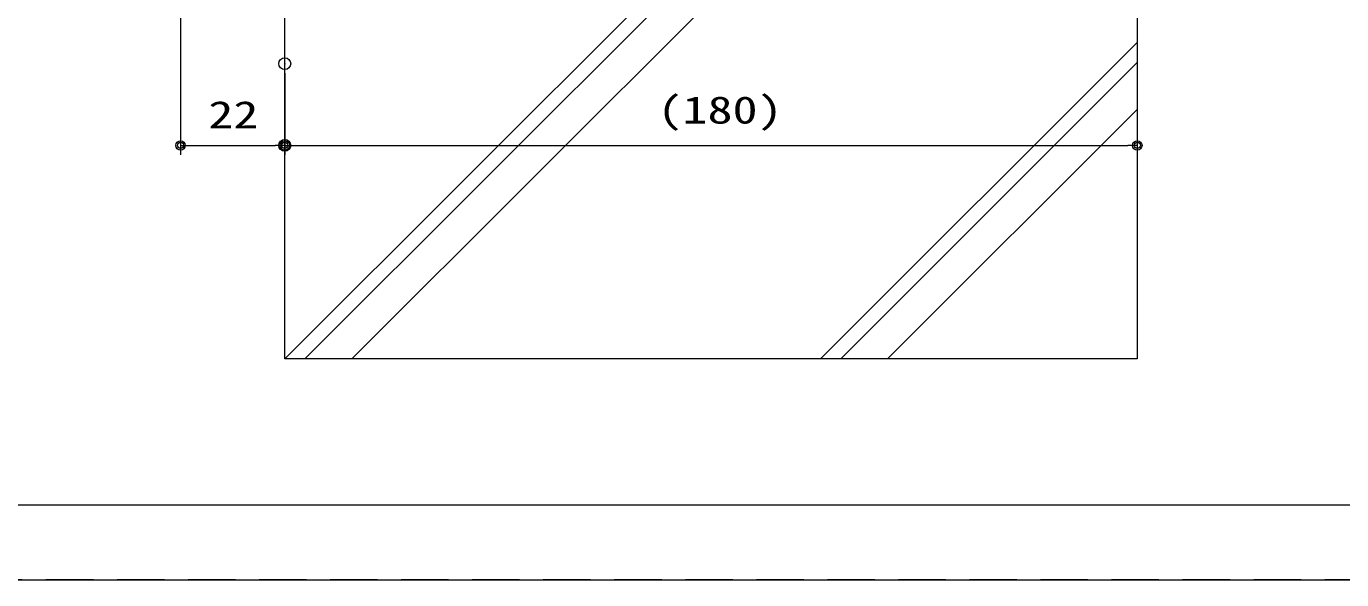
# Model space of a CAD drawing. Units: millimetres, scale not verified. Extents: x -585 to 584, y -818 to 818.
# Drawn here: x 30.3 to 308, y -818.1 to -701.2 of the extents above; entities that cross this region are included whole.
import ezdxf
from ezdxf.enums import TextEntityAlignment as Align

# ---------------------------------------------------------------- set-up
doc = ezdxf.new("R2010")
doc.units = ezdxf.units.MM
doc.header["$LTSCALE"] = 5
doc.header["$PDMODE"] = 32
doc.header["$PDSIZE"] = 2.5
doc.linetypes.add('DASHED2', pattern=[3, 2, -1])
for name, color, linetype, lineweight in [('0-0_Defpoints', 7, 'Continuous', 9), ('0-1_USERZ', 3, 'Continuous', 9), ('0-2_0', 4, 'Continuous', 9)]:
    doc.layers.add(name, color=color, linetype=linetype, lineweight=lineweight)
doc.styles.add('ＭＳ ゴシック', font='')
doc.styles.get('ＭＳ ゴシック').set_extended_font_data('MS Gothic')

# ---------------------------------------------------------------- blocks, each defined once
blk = doc.blocks.new('DOT1')
at = {"layer": '0-2_0', "color": 7}
blk.add_line((0, 0), (-5, 0), dxfattribs=at)
for radius in [2.5, 1.62]:
    blk.add_circle((0, 0), radius, dxfattribs=at)

msp = doc.modelspace()

# ---------------------------------------------------------------- linework, layer by layer
at = {"layer": '0-0_Defpoints', "color": 1}
msp.add_line((264.885, -771.459), (84.885, -771.459), dxfattribs=at)
at = {"layer": '0-0_Defpoints', "color": 1, "linetype": 'DASHED2'}
msp.add_lwpolyline([(584.467, -818.127), (-584.533, -818.127), (-584.533, 818.073), (584.467, 818.073)], close=True, dxfattribs=at)
at = {"layer": '0-0_Defpoints', "color": 1}
msp.add_lwpolyline([(-539.533, 763.073), (-539.533, -818.127), (584.467, -818.127), (584.467, 763.073)], close=True, dxfattribs=at)
at = {"layer": '0-0_Defpoints'}
for p in [(84.886, -709.062), (84.886, -726.334)]:
    msp.add_point(p, dxfattribs=at)
at = {"layer": '0-1_USERZ'}
for p, q in [((99.027, -771.459), (184.615, -685.87)), ((84.885, -771.459), (168.705, -687.638)), ((89.127, -771.459), (173.478, -687.107)), ((62.886, -692.669), (62.886, -728.334)), ((198.022, -771.459), (264.886, -704.595)), ((202.264, -771.459), (264.886, -708.837)), ((84.886, -711.062), (84.886, -728.334)), ((84.886, -711.062), (84.886, -728.334)), ((264.886, -713.671), (264.886, -728.334)), ((212.164, -771.459), (264.885, -718.737)), ((64.886, -726.334), (82.886, -726.334)), ((86.886, -726.334), (262.886, -726.334))]:
    msp.add_line(p, q, dxfattribs=at)
at = {"layer": '0-1_USERZ', "color": 7}
msp.add_lwpolyline([(22.467, -802.315), (573.227, -802.315), (573.227, -27.527), (22.467, -27.527)], close=True, dxfattribs=at)
at = {"layer": '0-1_USERZ'}
msp.add_lwpolyline([(264.885, -771.459), (84.885, -771.459), (84.885, -696.951), (264.886, -676.951)], close=True, dxfattribs=at)
at = {"layer": '0-1_USERZ', "color": 7}
msp.add_lwpolyline([(84.886, -771.458), (84.886, -696.951), (264.886, -676.951), (264.886, -771.458)], dxfattribs=at)

# ---------------------------------------------------------------- block references
at = {"layer": '0-1_USERZ', "xscale": 0.4, "yscale": 0.4, "rotation": 180}
for p in [(62.886, -726.334), (84.886, -726.334)]:
    msp.add_blockref('DOT1', p, dxfattribs=at)
at = {"layer": '0-1_USERZ', "xscale": 0.4, "yscale": 0.4}
for p in [(84.886, -726.334), (264.886, -726.334)]:
    msp.add_blockref('DOT1', p, dxfattribs=at)

# ---------------------------------------------------------------- texts
at = {"layer": '0-1_USERZ', "style": 'ＭＳ ゴシック', "width": 1.35}
for s, p in [('(180)', (163.572, -723.444)), ('22', (68.743, -724.444))]:
    msp.add_text(s, height=5.755, dxfattribs=at).set_placement(p, align=Align.BOTTOM_LEFT)

doc.saveas('drawing.dxf')
